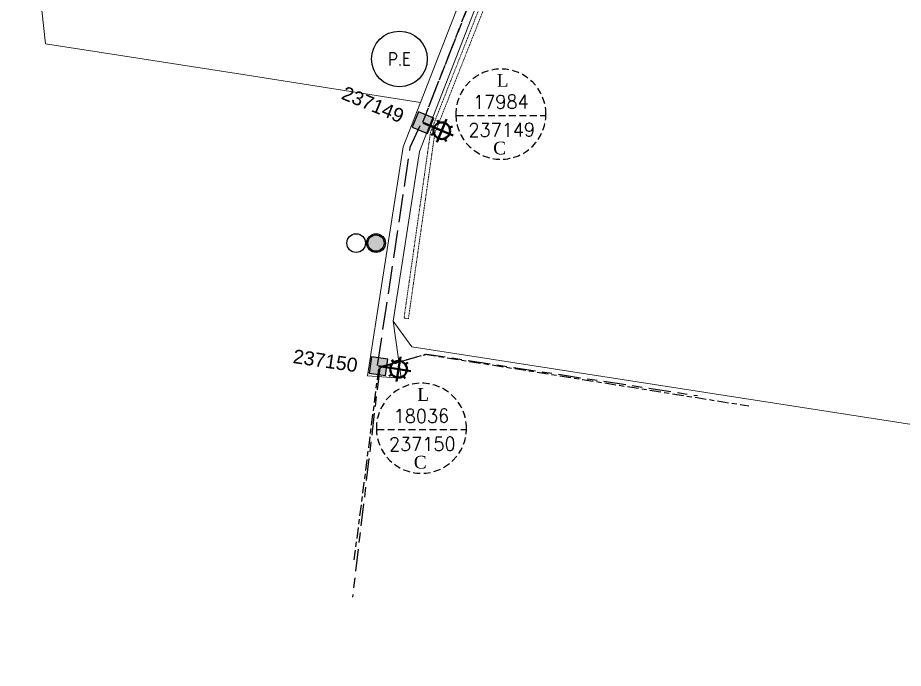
# Model space of a CAD drawing. Header units: metres. Extents: x 297818 to 299097, y 6264861 to 6266140.
# Drawn here: x 298387.9 to 298547, y 6265323.7 to 6265440.6 of the extents above; entities that cross this region are included whole.
import ezdxf
from ezdxf.enums import TextEntityAlignment as Align

# ---------------------------------------------------------------- set-up
doc = ezdxf.new("R2010")
doc.units = ezdxf.units.M
for name, pattern in [('Cable Exist UG', [8.2, 4, -1.2, 1.8, -1.2]), ('HIDDEN', [0.375, 0.25, -0.125]), ('HIDDEN2', [0.1875, 0.125, -0.0625]), ('IE Trench LV', [6.5, 5, -1.5]), ('IECLCHAINA', [8.2, 4, -1.2, 1.8, -1.2])]:
    doc.linetypes.add(name, pattern=pattern)
doc.layers.get('0').update_dxf_attribs({"color": 6})
for name, color, linetype in [('_User_SL_Exist', 7, 'Continuous'), ('Equip_SP_SL_EXT', 7, 'Continuous'), ('Mains_SL_EXT', 7, 'Continuous'), ('Notes_SL_MISC', 7, 'Continuous'), ('Notes_SP_MISC', 7, 'Continuous'), ('SupportsUG_SP_LV_SL_EXT', 7, 'Continuous'), ('SupportsUG_SP_SL_EXT', 7, 'Continuous'), ('Trench_SP_NEW', 2, 'Continuous'), ('UG_Details_SP_MISC', 7, 'Continuous')]:
    doc.layers.add(name, color=color, linetype=linetype)
doc.layers.add('Cadastre Land Parcels_SP_EXT', color=9, linetype='Continuous', lineweight=5)
doc.layers.add('Cadastre Other Property_SP_EXT', color=9, linetype='HIDDEN', lineweight=5)
doc.styles.add('AR12', font='Simplex')
doc.styles.add('COLUMN_LABEL', font='arial.ttf')
doc.styles.add('iecARIAL', font='arial.ttf', dxfattribs={"height": 2})
doc.styles.add('iecNAME', font='times.ttf')
doc.styles.add('IESYMBOL1', font='isocp.shx')
doc.styles.add('POLE_LABEL', font='arial.ttf')
doc.styles.get("Standard").update_dxf_attribs({"font": 'arial.ttf'})
doc.linetypes.add('Cable New UG', pattern='A,7,-0.25,["x",Standard,S=2,R=0,X=0.2,Y=-0.8],-2.1', length=9.35)

# ---------------------------------------------------------------- blocks, each defined once
blk = doc.blocks.new('Install Large Cable (D16)')
h = blk.add_hatch(color=256)
edge = h.paths.add_edge_path()
edge.add_arc((0, 0), 2.25, 0, 360)
blk.add_circle((0, 0), 2.25)
blk = doc.blocks.new('COLUMN_EXT')
blk.add_hatch(color=256).paths.add_polyline_path([(-1.49, 1.48), (-1.49, -1.49), (1.48, -1.49), (1.48, 1.48)])
blk.add_lwpolyline([(-1.49, -1.49), (1.48, -1.49), (1.48, 1.48), (-1.49, 1.48)], close=True)
for tag, height, style, flags, p in [('ASSET_NUM', 2.5, 'COLUMN_LABEL', 8, (2, 2)), ('STRUCTURE_PLANT_NUMBER', 0.2, 'POLE_LABEL', 9, (1.81, 0.03)), ('STREET_CODE', 0.2, 'COLUMN_LABEL', 9, (1.81, -0.2))]:
    blk.add_attdef(tag, text='', height=height, dxfattribs=dict(style=style, flags=flags)).set_placement(p, align=Align.MIDDLE_LEFT)
at = {"flags": 9}
for tag, p in [('COLUMN_TYPE', (1.81, -0.4)), ('OWNED_BY', (1.81, -0.6)), ('STATE', (1.81, -0.8)), ('USAGE', (1.81, -1)), ('STREETNAME', (1.81, -1.6)), ('LEGEND', (1.81, -1.2)), ('LOCATION', (1.81, -1.4)), ('SUBURB', (1.81, -1.8)), ('NOTES', (1.81, -2))]:
    blk.add_attdef(tag, text='', height=0.2, dxfattribs=at).set_placement(p, align=Align.MIDDLE_LEFT)
at = {"flags": 1}
blk.add_attdef('Z', (1.81, -2.35), '', height=0.2, dxfattribs=at)
blk = doc.blocks.new('*U159')
at = {"lineweight": 40}
for p, q in [((0, 0), (-0.02, -2.15)), ((-0.01, -1.4), (-0.06, -5.9)), ((-1.48, -2.18), (-1.09, -2.58)), ((1.44, -2.21), (1.03, -2.6)), ((2.21, -3.67), (-2.29, -3.63)), ((-1.51, -5.09), (-1.11, -4.7)), ((1.4, -5.12), (1.01, -4.72))]:
    blk.add_line(p, q, dxfattribs=at)
blk.add_circle((-0.04, -3.65), 1.5, dxfattribs=at)
at = {"style": 'iecARIAL', "flags": 8}
blk.add_attdef('ASSET_NUM', (1.5, 1.5), '', height=2.5, dxfattribs=at)
for tag, p, height, flags in [('OPERATING_VOLTAGE', (0.98, -1.65), 0.2, 9), ('CONSTRUCTED_VOLTAGE', (0.98, -0.65), 0.2, 9), ('CONTROL_TYPE', (0.98, -0.85), 0.2, 9), ('LANTERN_PURPOSE', (0.98, -1.05), 0.2, 9), ('LANTERN_TYPE', (0.98, -1.25), 0.2, 9), ('NO_PHASES', (0.98, -1.45), 0.2, 9), ('LNUMBER', (2.18, -3.25), 2.5, 8), ('ORIENTATION', (0.98, -1.85), 0.2, 9), ('OWNED_BY', (0.98, -2.05), 0.2, 9), ('STATE', (0.98, -2.25), 0.2, 9), ('USAGE', (0.98, -2.45), 0.2, 9), ('CEXIST', (0.98, -2.65), 0.2, 9), ('CNEW', (0.98, -2.85), 0.2, 9), ('CNUMBER', (0.98, -3.05), 0.2, 9), ('CREMOVE', (0.98, -3.25), 0.2, 9), ('CREPLACE', (0.98, -3.45), 0.2, 9), ('LKINGHEIGHT', (0.98, -3.65), 0.2, 9), ('LBRACKET', (0.98, -3.85), 0.2, 9), ('LBRACKETVOCAB', (0.98, -4.05), 0.2, 9), ('LCATEGORY', (0.98, -4.25), 0.2, 9), ('LCHARGE1', (0.98, -4.45), 0.2, 9), ('LCHARGE1PERCENT', (0.98, -4.65), 0.2, 9), ('LCHARGE2', (0.98, -4.85), 0.2, 9), ('LCHARGE2PERCENT', (0.98, -5.05), 0.2, 9), ('LCHARGE3', (0.98, -5.25), 0.2, 9), ('LCHARGE3PERCENT', (0.98, -5.45), 0.2, 9), ('LEXIST', (0.98, -5.65), 0.2, 9), ('LLAMP', (0.98, -5.85), 0.2, 9), ('LLAMPVOCAB', (0.98, -6.05), 0.2, 9), ('LMAST', (0.98, -6.25), 0.2, 9), ('LMASTVOCAB', (0.98, -6.45), 0.2, 9), ('LNEW', (0.98, -6.65), 0.2, 9), ('LANTNUMBER', (0.98, -6.85), 0.2, 9), ('LOUTREACH', (0.98, -7.25), 0.2, 9), ('LOUTREACHVOCAB', (0.98, -7.45), 0.2, 9), ('LRATECODE', (0.98, -7.65), 0.2, 9), ('LREMOVE', (0.98, -7.85), 0.2, 9), ('LREPLACE', (0.98, -8.05), 0.2, 9), ('STREETNAME', (0.98, -9.25), 0.2, 9), ('SUBURB', (0.98, -9.45), 0.2, 1), ('LTYPE', (0.98, -8.25), 0.2, 9), ('LTYPEVOCAB', (0.98, -8.45), 0.2, 9), ('LEGEND', (0.98, -8.65), 0.2, 9), ('LOCATION', (0.98, -8.85), 0.2, 9), ('NOTES', (0.98, -9.05), 0.2, 9)]:
    blk.add_attdef(tag, p, '', height=height, dxfattribs=dict(flags=flags))
blk = doc.blocks.new('SLCP PE (SL12)')
blk.add_circle((0, 0), 5)
at = {"style": 'IESYMBOL1'}
blk.add_text('P.E', height=2.5, dxfattribs=at).set_placement((0, 0), align=Align.MIDDLE)

msp = doc.modelspace()

# ---------------------------------------------------------------- linework, layer by layer
at = {"color": 2, "linetype": 'Cable New UG', "ltscale": 0.5}
msp.add_circle((298457.33, 6265500.67), 639.42, dxfattribs=at)
at = {"layer": '_User_SL_Exist', "linetype": 'Cable Exist UG', "ltscale": 0.5, "flags": 128}
for points in [[(298453.16, 6265377.74), (298461.11, 6265380.12), (298519.25, 6265370.85)], [(298452.74, 6265377.49), (298448.34, 6265343.18)]]:
    msp.add_lwpolyline(points, dxfattribs=at)
at = {"layer": 'Cadastre Land Parcels_SP_EXT', "linetype": 'Continuous'}
for points in [[(298599.59, 6265549.82), (298545.37, 6265583.25), (298545.37, 6265583.25), (298541.58, 6265588.05), (298530.72, 6265601.81), (298527.24, 6265601.07), (298526.38, 6265597.77), (298517.83, 6265564.83), (298460.11, 6265416.52), (298455.38, 6265386.04), (298458.71, 6265381.47), (298736.61, 6265338.29)], [(298389.12, 6265471.15), (298392.93, 6265435.86), (298428.78, 6265430.29), (298460.27, 6265425.34), (298472.43, 6265456.56)]]:
    msp.add_lwpolyline(points, dxfattribs=at)
msp.add_lwpolyline([(298455.38, 6265386.04), (298460.11, 6265416.52), (298517.83, 6265564.83), (298526.38, 6265597.77), (298523.72, 6265599.45), (298518.5, 6265579.37), (298514.95, 6265565.75), (298512.23, 6265558.77), (298505.16, 6265540.62), (298499.54, 6265526.2), (298494.74, 6265513.89), (298486.26, 6265492.11), (298482.25, 6265481.76), (298472.43, 6265456.56), (298460.27, 6265425.34), (298457.17, 6265417.38), (298452.39, 6265386.64), (298450.78, 6265376.26), (298456.83, 6265375.82), (298455.38, 6265386.04)], close=True, dxfattribs=at)
at = {"layer": 'Cadastre Other Property_SP_EXT', "linetype": 'HIDDEN2'}
msp.add_lwpolyline([(298457.33, 6265386.61), (298458.12, 6265386.5), (298462.86, 6265419.81), (298520.05, 6265565.02), (298528.19, 6265596.53), (298534.21, 6265599.34), (298531.98, 6265602.23), (298528.41, 6265600.56), (298519.29, 6265565.27), (298478.21, 6265460.96), (298462.09, 6265420.01), (298457.33, 6265386.61)], close=True, dxfattribs=at)
at = {"layer": 'Mains_SL_EXT', "linetype": 'Cable Exist UG', "flags": 128}
msp.add_lwpolyline([(298484.58, 6265482.59), (298460.98, 6265422.67)], dxfattribs=at)
at = {"layer": 'Notes_SL_MISC', "linetype": 'HIDDEN2', "ltscale": 10}
for p, q in [((298466.79, 6265423.02), (298482.77, 6265423.02)), ((298452.52, 6265366.61), (298468.5, 6265366.61))]:
    msp.add_line(p, q, dxfattribs=at)
for points in [[(298466.63, 6265423.24, 1), (298482.82, 6265423.24, 1), (298466.63, 6265423.24)], [(298452.36, 6265366.83, 1), (298468.55, 6265366.83, 1), (298452.36, 6265366.83)]]:
    msp.add_lwpolyline(points, format="xyb", dxfattribs=at)
at = {"layer": 'Notes_SP_MISC'}
for points in [[(298450.41, 6265400.09, -1), (298447.06, 6265400.09, -1)], [(298453.99, 6265400.09, -1), (298450.64, 6265400.09, -1)]]:
    msp.add_lwpolyline(points, format="xyb", close=True, dxfattribs=at)
at = {"layer": 'Trench_SP_NEW', "linetype": 'IE Trench LV', "flags": 128}
msp.add_lwpolyline([(298452.59, 6265378.13), (298458.45, 6265417.31), (298460.22, 6265421.23)], dxfattribs=at)
at = {"layer": 'UG_Details_SP_MISC', "color": 7, "linetype": 'Cable Exist UG', "flags": 128}
for points in [[(298484.01, 6265481.7), (298460.67, 6265421.77)], [(298452.85, 6265377.88), (298461.4, 6265380.14), (298510.04, 6265372.7)], [(298452.96, 6265377.69), (298448.08, 6265336.51)]]:
    msp.add_lwpolyline(points, dxfattribs=at)

# ---------------------------------------------------------------- block references
at = {"layer": 'Equip_SP_SL_EXT'}
for p, rotation in [((298460.75, 6265421.71), 67.42112604690723), ((298452.74, 6265378), 81.58346119307029)]:
    msp.add_blockref('*U159', p, dxfattribs=dict(at, rotation=rotation))
at = {"layer": 'Notes_SL_MISC'}
msp.add_blockref('SLCP PE (SL12)', (298456.5, 6265433.15), dxfattribs=at)
at = {"layer": 'Notes_SP_MISC', "xscale": 0.6480000000000001, "yscale": 0.6480000000000001, "zscale": 0.6480000000000001}
msp.add_blockref('Install Large Cable (D16)', (298452.29, 6265400.09), dxfattribs=at)
at = {"layer": 'SupportsUG_SP_LV_SL_EXT'}
ref = msp.add_blockref('COLUMN_EXT', (298452.74, 6265378), dxfattribs=dict(at, rotation=81.58346119307029))
ref.add_attrib('ASSET_NUM', '237150', dxfattribs={"layer": '0', "height": 2.5, "rotation": 351.6932, "style": 'COLUMN_LABEL'}).set_placement((298437.62, 6265381.04), align=Align.TOP_LEFT)
at = {"layer": 'SupportsUG_SP_SL_EXT'}
ref = msp.add_blockref('COLUMN_EXT', (298460.75, 6265421.71), dxfattribs=dict(at, rotation=67.42112604690723))
ref.add_attrib('ASSET_NUM', '237149', dxfattribs={"layer": '0', "height": 2.5, "rotation": 337.5309, "style": 'COLUMN_LABEL'}).set_placement((298446.84, 6265428.36), align=Align.TOP_LEFT)

# ---------------------------------------------------------------- texts
at = {"layer": 'Notes_SL_MISC', "linetype": 'IECLCHAINA', "lineweight": 0, "style": 'iecNAME'}
for s, p in [('L', (298473.99, 6265428.16)), ('C', (298473.36, 6265416)), ('L', (298459.72, 6265371.74)), ('C', (298459.09, 6265359.58))]:
    msp.add_text(s, height=2.29, rotation=0.4193, dxfattribs=at).set_placement(p)
at = {"layer": 'Notes_SL_MISC', "lineweight": 0, "style": 'AR12', "width": 0.948629}
for s, p in [('17984', (298474.74, 6265423.49, 35.97)), ('237149', (298474.89, 6265418.45, 35.97)), ('18036', (298460.47, 6265367.08, 35.97)), ('237150', (298460.63, 6265362.04, 35.97))]:
    msp.add_text(s, height=2.454, rotation=0.3904, dxfattribs=at).set_placement(p, align=Align.BOTTOM_CENTER)

doc.saveas('drawing.dxf')
